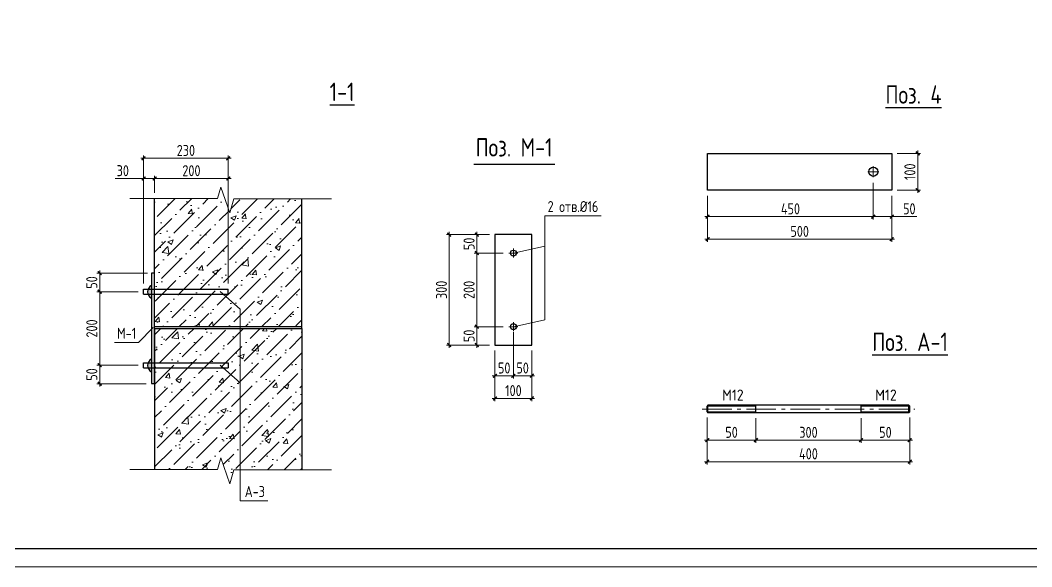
# Model space of a CAD drawing. Extents: x -965262 to 1142518, y -357520 to 71675.
# Drawn here: x 1074066 to 1101536, y -240088 to -225238 of the extents above; entities that cross this region are included whole.
import ezdxf

# ---------------------------------------------------------------- set-up
doc = ezdxf.new("R2010")
doc.units = 0
doc.header["$LTSCALE"] = 10
doc.linetypes.add('GOST2.303 6', pattern=[12, 8, -1.5, 1, -1.5])
doc.layers.get('0').update_dxf_attribs({"linetype": 'CONTINUOUS', "lineweight": 30})
doc.layers.get('Defpoints').update_dxf_attribs({"linetype": 'CONTINUOUS'})
doc.styles.add('GOST 2.304', font='isocpeur.ttf', dxfattribs={"width": 0.75, "height": 250})
doc.styles.add('GOST-2.304_Type-B', font='isocpeur.ttf', dxfattribs={"width": 0.9})
doc.styles.add('ГОСТ 2м', font='isocpeur.ttf', dxfattribs={"width": 0.8, "height": 250})
doc.dimstyles.new('Копия(3) ГОСТ 2м', dxfattribs={"dimtxt": 250, "dimasz": 100, "dimexe": 75, "dimexo": 150, "dimgap": 62.5, "dimtad": 1, "dimdec": 0, "dimlfac": 0.1, "dimtxsty": 'ГОСТ 2м', "dimblk": 'ARCHTICK', "dimcen": 150, "dimdle": 75, "dimclrd": 256, "dimclre": 256, "dimclrt": 256, "dimadec": 0, "dimazin": 0, "dimtfac": 1, "dimtdec": 0, "dimtmove": 0, "dimatfit": 3, "dimldrblk": 'OBLIQUE', "dimfxl": 1, "dimlwd": 15, "dimlwe": 15, "dimarcsym": 0})
pattern_1 = [(45, (928320.27, -154182.9), (168.3798, 617.3926), [793.75, -158.75, 0, -158.75])]

# ---------------------------------------------------------------- blocks, each defined once
blk = doc.blocks.new('_ArchTick')
at = {"color": 0, "linetype": 'ByBlock', "lineweight": 0, "const_width": 0.4}
blk.add_lwpolyline([(-0.5, -0.5), (0.5, 0.5)], dxfattribs=at)
blk = doc.blocks.new('*D2497')
at = {"lineweight": 15, "transparency": 16777216}
for p, q in [((1086467, -234139), (1086467, -233489)), ((1087184, -233564), (1086392, -233564)), ((1086809, -234064), (1086392, -234064))]:
    blk.add_line(p, q, dxfattribs=at)
at = {"layer": 'Defpoints', "color": 0, "lineweight": 50, "transparency": 16777216}
for p in [(1086467, -233564), (1087334, -233564), (1086959, -234064)]:
    blk.add_point(p, dxfattribs=at)
at = {"lineweight": 15, "transparency": 16777216, "xscale": 100, "yscale": 100, "zscale": 100}
for p, rotation in [((1086467, -233564), 90), ((1086467, -234064), 270)]:
    blk.add_blockref('_ArchTick', p, dxfattribs=dict(at, rotation=rotation))
at = {"lineweight": 15, "transparency": 16777216, "insert": (1086255, -233814), "char_height": 250, "attachment_point": 5, "rotation": 90, "style": 'ГОСТ 2м'}
blk.add_mtext('{\\H1.2x;50}', dxfattribs=at)
blk = doc.blocks.new('_Oblique')
at = {"color": 0, "linetype": 'ByBlock', "lineweight": -2}
blk.add_line((-0.5, -0.5), (0.5, 0.5), dxfattribs=at)
blk = doc.blocks.new('*D2498')
at = {"lineweight": 15, "transparency": 16777216}
for p, q in [((1087184, -231564), (1086392, -231564)), ((1086467, -233639), (1086467, -231489)), ((1087184, -233564), (1086392, -233564))]:
    blk.add_line(p, q, dxfattribs=at)
at = {"layer": 'Defpoints', "color": 0, "lineweight": 50, "transparency": 16777216}
for p in [(1086467, -231564), (1087334, -231564), (1087334, -233564)]:
    blk.add_point(p, dxfattribs=at)
at = {"lineweight": 15, "transparency": 16777216, "xscale": 100, "yscale": 100, "zscale": 100}
for p, rotation in [((1086467, -231564), 90), ((1086467, -233564), 270)]:
    blk.add_blockref('_ArchTick', p, dxfattribs=dict(at, rotation=rotation))
at = {"lineweight": 15, "transparency": 16777216, "insert": (1086255, -232564), "char_height": 250, "attachment_point": 5, "rotation": 90, "style": 'ГОСТ 2м'}
blk.add_mtext('{\\H1.2x;200}', dxfattribs=at)
blk = doc.blocks.new('*D2499')
at = {"lineweight": 15, "transparency": 16777216}
for p, q in [((1086467, -231639), (1086467, -230989)), ((1086809, -231064), (1086392, -231064)), ((1087184, -231564), (1086392, -231564))]:
    blk.add_line(p, q, dxfattribs=at)
at = {"layer": 'Defpoints', "color": 0, "lineweight": 50, "transparency": 16777216}
for p in [(1086467, -231064), (1086959, -231064), (1087334, -231564)]:
    blk.add_point(p, dxfattribs=at)
at = {"lineweight": 15, "transparency": 16777216, "xscale": 100, "yscale": 100, "zscale": 100}
for p, rotation in [((1086467, -231064), 90), ((1086467, -231564), 270)]:
    blk.add_blockref('_ArchTick', p, dxfattribs=dict(at, rotation=rotation))
at = {"lineweight": 15, "transparency": 16777216, "insert": (1086255, -231314), "char_height": 250, "attachment_point": 5, "rotation": 90, "style": 'ГОСТ 2м'}
blk.add_mtext('{\\H1.2x;50}', dxfattribs=at)
blk = doc.blocks.new('*D2500')
at = {"lineweight": 15, "transparency": 16777216}
for p, q in [((1087459, -233714), (1087459, -234974)), ((1086959, -234214), (1086959, -234974)), ((1086884, -234899), (1087534, -234899))]:
    blk.add_line(p, q, dxfattribs=at)
at = {"layer": 'Defpoints', "color": 0, "lineweight": 50, "transparency": 16777216}
for p in [(1087459, -233564), (1086959, -234064), (1087459, -234899)]:
    blk.add_point(p, dxfattribs=at)
at = {"lineweight": 15, "transparency": 16777216, "xscale": 100, "yscale": 100, "zscale": 100, "rotation": 180}
blk.add_blockref('_ArchTick', (1086959, -234899), dxfattribs=at)
at = {"lineweight": 15, "transparency": 16777216, "xscale": 100, "yscale": 100, "zscale": 100}
blk.add_blockref('_ArchTick', (1087459, -234899), dxfattribs=at)
at = {"lineweight": 15, "transparency": 16777216, "insert": (1087209, -234687), "char_height": 250, "attachment_point": 5, "style": 'ГОСТ 2м'}
blk.add_mtext('{\\H1.2x;50}', dxfattribs=at)
blk = doc.blocks.new('*D2501')
at = {"lineweight": 15, "transparency": 16777216}
for p, q in [((1087459, -233714), (1087459, -234974)), ((1087959, -234214), (1087959, -234974)), ((1087384, -234899), (1088034, -234899))]:
    blk.add_line(p, q, dxfattribs=at)
at = {"layer": 'Defpoints', "color": 0, "lineweight": 50, "transparency": 16777216}
for p in [(1087459, -233564), (1087959, -234064), (1087959, -234899)]:
    blk.add_point(p, dxfattribs=at)
at = {"lineweight": 15, "transparency": 16777216, "xscale": 100, "yscale": 100, "zscale": 100, "rotation": 180}
blk.add_blockref('_ArchTick', (1087459, -234899), dxfattribs=at)
at = {"lineweight": 15, "transparency": 16777216, "xscale": 100, "yscale": 100, "zscale": 100}
blk.add_blockref('_ArchTick', (1087959, -234899), dxfattribs=at)
at = {"lineweight": 15, "transparency": 16777216, "insert": (1087709, -234687), "char_height": 250, "attachment_point": 5, "style": 'ГОСТ 2м'}
blk.add_mtext('{\\H1.2x;50}', dxfattribs=at)
blk = doc.blocks.new('*D2502')
at = {"lineweight": 15, "transparency": 16777216}
for p, q in [((1085716, -234139), (1085716, -230989)), ((1086809, -231064), (1085641, -231064)), ((1086809, -234064), (1085641, -234064))]:
    blk.add_line(p, q, dxfattribs=at)
at = {"layer": 'Defpoints', "color": 0, "lineweight": 50, "transparency": 16777216}
for p in [(1085716, -231064), (1086959, -231064), (1086959, -234064)]:
    blk.add_point(p, dxfattribs=at)
at = {"lineweight": 15, "transparency": 16777216, "xscale": 100, "yscale": 100, "zscale": 100}
for p, rotation in [((1085716, -231064), 90), ((1085716, -234064), 270)]:
    blk.add_blockref('_ArchTick', p, dxfattribs=dict(at, rotation=rotation))
at = {"lineweight": 15, "transparency": 16777216, "insert": (1085504, -232564), "char_height": 250, "attachment_point": 5, "rotation": 90, "style": 'ГОСТ 2м'}
blk.add_mtext('{\\H1.2x;300}', dxfattribs=at)
blk = doc.blocks.new('*D2503')
at = {"lineweight": 15, "transparency": 16777216}
for p, q in [((1086959, -234214), (1086959, -235588)), ((1087959, -234214), (1087959, -235588)), ((1086884, -235513), (1088034, -235513))]:
    blk.add_line(p, q, dxfattribs=at)
at = {"layer": 'Defpoints', "color": 0, "lineweight": 50, "transparency": 16777216}
for p in [(1086959, -234064), (1087959, -234064), (1087959, -235513)]:
    blk.add_point(p, dxfattribs=at)
at = {"lineweight": 15, "transparency": 16777216, "xscale": 100, "yscale": 100, "zscale": 100, "rotation": 180}
blk.add_blockref('_ArchTick', (1086959, -235513), dxfattribs=at)
at = {"lineweight": 15, "transparency": 16777216, "xscale": 100, "yscale": 100, "zscale": 100}
blk.add_blockref('_ArchTick', (1087959, -235513), dxfattribs=at)
at = {"lineweight": 15, "transparency": 16777216, "insert": (1087459, -235301), "char_height": 250, "attachment_point": 5, "style": 'ГОСТ 2м'}
blk.add_mtext('{\\H1.2x;100}', dxfattribs=at)
blk = doc.blocks.new('*D2476')
at = {"lineweight": 15, "transparency": 16777216}
for p, q in [((1097233, -229655), (1097233, -230650)), ((1092733, -230005), (1092733, -230650)), ((1092658, -230575), (1097308, -230575))]:
    blk.add_line(p, q, dxfattribs=at)
at = {"layer": 'Defpoints', "color": 0, "lineweight": 50, "transparency": 16777216}
for p in [(1097233, -229505), (1092733, -229855), (1097233, -230575)]:
    blk.add_point(p, dxfattribs=at)
at = {"lineweight": 15, "transparency": 16777216, "xscale": 100, "yscale": 100, "zscale": 100, "rotation": 180}
blk.add_blockref('_ArchTick', (1092733, -230575), dxfattribs=at)
at = {"lineweight": 15, "transparency": 16777216, "xscale": 100, "yscale": 100, "zscale": 100}
blk.add_blockref('_ArchTick', (1097233, -230575), dxfattribs=at)
at = {"lineweight": 15, "transparency": 16777216, "insert": (1094983, -230362), "char_height": 250, "attachment_point": 5, "style": 'ГОСТ 2м'}
blk.add_mtext('{\\H1.2x;450}', dxfattribs=at)
blk = doc.blocks.new('*D2477')
at = {"lineweight": 15, "transparency": 16777216}
for p, q in [((1097233, -229655), (1097233, -230650)), ((1097733, -230005), (1097733, -230650)), ((1097158, -230575), (1097733, -230575)), ((1097733, -230575), (1098416, -230575))]:
    blk.add_line(p, q, dxfattribs=at)
at = {"layer": 'Defpoints', "color": 0, "lineweight": 50, "transparency": 16777216}
for p in [(1097233, -229505), (1097733, -229855), (1097733, -230575)]:
    blk.add_point(p, dxfattribs=at)
at = {"lineweight": 15, "transparency": 16777216, "xscale": 100, "yscale": 100, "zscale": 100, "rotation": 180}
blk.add_blockref('_ArchTick', (1097233, -230575), dxfattribs=at)
at = {"lineweight": 15, "transparency": 16777216, "xscale": 100, "yscale": 100, "zscale": 100}
blk.add_blockref('_ArchTick', (1097733, -230575), dxfattribs=at)
at = {"lineweight": 15, "transparency": 16777216, "insert": (1098210, -230362), "char_height": 250, "attachment_point": 5, "style": 'ГОСТ 2м'}
blk.add_mtext('{\\H1.2x;50}', dxfattribs=at)
blk = doc.blocks.new('*D2478')
at = {"lineweight": 15, "transparency": 16777216}
for p, q in [((1092733, -230005), (1092733, -231262)), ((1097733, -230005), (1097733, -231262)), ((1092658, -231187), (1097808, -231187))]:
    blk.add_line(p, q, dxfattribs=at)
at = {"layer": 'Defpoints', "color": 0, "lineweight": 50, "transparency": 16777216}
for p in [(1092733, -229855), (1097733, -229855), (1097733, -231187)]:
    blk.add_point(p, dxfattribs=at)
at = {"lineweight": 15, "transparency": 16777216, "xscale": 100, "yscale": 100, "zscale": 100, "rotation": 180}
blk.add_blockref('_ArchTick', (1092733, -231187), dxfattribs=at)
at = {"lineweight": 15, "transparency": 16777216, "xscale": 100, "yscale": 100, "zscale": 100}
blk.add_blockref('_ArchTick', (1097733, -231187), dxfattribs=at)
at = {"lineweight": 15, "transparency": 16777216, "insert": (1095233, -230975), "char_height": 250, "attachment_point": 5, "style": 'ГОСТ 2м'}
blk.add_mtext('{\\H1.2x;500}', dxfattribs=at)
blk = doc.blocks.new('*D2479')
at = {"lineweight": 15, "transparency": 16777216}
for p, q in [((1092723, -236031), (1092723, -236722)), ((1094043, -236051), (1094043, -236722)), ((1092648, -236647), (1094118, -236647))]:
    blk.add_line(p, q, dxfattribs=at)
at = {"layer": 'Defpoints', "color": 0, "lineweight": 50, "transparency": 16777216}
for p in [(1092723, -235881), (1094043, -235901), (1094043, -236647)]:
    blk.add_point(p, dxfattribs=at)
at = {"lineweight": 15, "transparency": 16777216, "xscale": 100, "yscale": 100, "zscale": 100, "rotation": 180}
blk.add_blockref('_ArchTick', (1092723, -236647), dxfattribs=at)
at = {"lineweight": 15, "transparency": 16777216, "xscale": 100, "yscale": 100, "zscale": 100}
blk.add_blockref('_ArchTick', (1094043, -236647), dxfattribs=at)
at = {"lineweight": 15, "transparency": 16777216, "insert": (1093383, -236435), "char_height": 250, "attachment_point": 5, "style": 'ГОСТ 2м'}
blk.add_mtext('{\\H1.2x;50}', dxfattribs=at)
blk = doc.blocks.new('*D2480')
at = {"lineweight": 15, "transparency": 16777216}
for p, q in [((1096902, -236051), (1096902, -236722)), ((1098222, -236031), (1098222, -236722)), ((1096827, -236647), (1098297, -236647))]:
    blk.add_line(p, q, dxfattribs=at)
at = {"layer": 'Defpoints', "color": 0, "lineweight": 50, "transparency": 16777216}
for p in [(1096902, -235901), (1098222, -235881), (1098222, -236647)]:
    blk.add_point(p, dxfattribs=at)
at = {"lineweight": 15, "transparency": 16777216, "xscale": 100, "yscale": 100, "zscale": 100, "rotation": 180}
blk.add_blockref('_ArchTick', (1096902, -236647), dxfattribs=at)
at = {"lineweight": 15, "transparency": 16777216, "xscale": 100, "yscale": 100, "zscale": 100}
blk.add_blockref('_ArchTick', (1098222, -236647), dxfattribs=at)
at = {"lineweight": 15, "transparency": 16777216, "insert": (1097562, -236435), "char_height": 250, "attachment_point": 5, "style": 'ГОСТ 2м'}
blk.add_mtext('{\\H1.2x;50}', dxfattribs=at)
blk = doc.blocks.new('*D2465')
at = {"lineweight": 15, "transparency": 16777216}
for p, q in [((1098439, -229930), (1098439, -228780)), ((1097883, -228855), (1098514, -228855)), ((1097883, -229855), (1098514, -229855))]:
    blk.add_line(p, q, dxfattribs=at)
at = {"layer": 'Defpoints', "color": 0, "lineweight": 50, "transparency": 16777216}
for p in [(1097733, -228855), (1098439, -228855), (1097733, -229855)]:
    blk.add_point(p, dxfattribs=at)
at = {"lineweight": 15, "transparency": 16777216, "xscale": 100, "yscale": 100, "zscale": 100}
for p, rotation in [((1098439, -228855), 90), ((1098439, -229855), 270)]:
    blk.add_blockref('_ArchTick', p, dxfattribs=dict(at, rotation=rotation))
at = {"lineweight": 15, "transparency": 16777216, "insert": (1098227, -229355), "char_height": 250, "attachment_point": 5, "rotation": 90, "style": 'ГОСТ 2м'}
blk.add_mtext('{\\H1.2x;100}', dxfattribs=at)
blk = doc.blocks.new('*D2461')
at = {"lineweight": 15, "transparency": 16777216}
for p, q in [((1094043, -236051), (1094043, -236722)), ((1096902, -236051), (1096902, -236722)), ((1093968, -236647), (1096977, -236647))]:
    blk.add_line(p, q, dxfattribs=at)
at = {"layer": 'Defpoints', "color": 0, "lineweight": 50, "transparency": 16777216}
for p in [(1094043, -235901, 2188), (1096902, -235901, 2188), (1096902, -236647)]:
    blk.add_point(p, dxfattribs=at)
at = {"lineweight": 15, "transparency": 16777216, "xscale": 100, "yscale": 100, "zscale": 100, "rotation": 180}
blk.add_blockref('_ArchTick', (1094043, -236647), dxfattribs=at)
at = {"lineweight": 15, "transparency": 16777216, "xscale": 100, "yscale": 100, "zscale": 100}
blk.add_blockref('_ArchTick', (1096902, -236647), dxfattribs=at)
at = {"lineweight": 15, "transparency": 16777216, "insert": (1095472, -236435), "char_height": 250, "attachment_point": 5, "style": 'ГОСТ 2м'}
blk.add_mtext('{\\H1.2x;300}', dxfattribs=at)
blk = doc.blocks.new('*D2462')
at = {"lineweight": 15, "transparency": 16777216}
for p, q in [((1092723, -236031), (1092723, -237307)), ((1098222, -236031), (1098222, -237307)), ((1092648, -237232), (1098297, -237232))]:
    blk.add_line(p, q, dxfattribs=at)
at = {"layer": 'Defpoints', "color": 0, "lineweight": 50, "transparency": 16777216}
for p in [(1092723, -235881), (1098222, -235881, 2188), (1098222, -237232)]:
    blk.add_point(p, dxfattribs=at)
at = {"lineweight": 15, "transparency": 16777216, "xscale": 100, "yscale": 100, "zscale": 100, "rotation": 180}
blk.add_blockref('_ArchTick', (1092723, -237232), dxfattribs=at)
at = {"lineweight": 15, "transparency": 16777216, "xscale": 100, "yscale": 100, "zscale": 100}
blk.add_blockref('_ArchTick', (1098222, -237232), dxfattribs=at)
at = {"lineweight": 15, "transparency": 16777216, "insert": (1095472, -237019), "char_height": 250, "attachment_point": 5, "style": 'ГОСТ 2м'}
blk.add_mtext('{\\H1.2x;400}', dxfattribs=at)
blk = doc.blocks.new('*D2430')
at = {"lineweight": 15, "transparency": 16777216}
for p, q in [((1077415, -229538), (1076644, -229538)), ((1077715, -229538), (1077340, -229538)), ((1077415, -232393), (1077415, -229463)), ((1077715, -229931), (1077715, -229463))]:
    blk.add_line(p, q, dxfattribs=at)
at = {"layer": 'Defpoints', "color": 0, "lineweight": 50, "transparency": 16777216}
for p in [(1077715, -229538), (1077715, -230081), (1077415, -232543)]:
    blk.add_point(p, dxfattribs=at)
at = {"lineweight": 15, "transparency": 16777216, "xscale": 100, "yscale": 100, "zscale": 100, "rotation": 180}
blk.add_blockref('_ArchTick', (1077415, -229538), dxfattribs=at)
at = {"lineweight": 15, "transparency": 16777216, "xscale": 100, "yscale": 100, "zscale": 100}
blk.add_blockref('_ArchTick', (1077715, -229538), dxfattribs=at)
at = {"lineweight": 15, "transparency": 16777216, "insert": (1076851, -229326), "char_height": 250, "attachment_point": 5, "style": 'ГОСТ 2м'}
blk.add_mtext('{\\H1.2x;30}', dxfattribs=at)
blk = doc.blocks.new('*D2431')
at = {"lineweight": 15, "transparency": 16777216}
for p, q in [((1077640, -229538), (1079790, -229538)), ((1077715, -229931), (1077715, -229463)), ((1079715, -232393), (1079715, -229463))]:
    blk.add_line(p, q, dxfattribs=at)
at = {"layer": 'Defpoints', "color": 0, "lineweight": 50, "transparency": 16777216}
for p in [(1079715, -229538), (1077715, -230081), (1079715, -232543)]:
    blk.add_point(p, dxfattribs=at)
at = {"lineweight": 15, "transparency": 16777216, "xscale": 100, "yscale": 100, "zscale": 100, "rotation": 180}
blk.add_blockref('_ArchTick', (1077715, -229538), dxfattribs=at)
at = {"lineweight": 15, "transparency": 16777216, "xscale": 100, "yscale": 100, "zscale": 100}
blk.add_blockref('_ArchTick', (1079715, -229538), dxfattribs=at)
at = {"lineweight": 15, "transparency": 16777216, "insert": (1078715, -229326), "char_height": 250, "attachment_point": 5, "style": 'ГОСТ 2м'}
blk.add_mtext('{\\H1.2x;200}', dxfattribs=at)
blk = doc.blocks.new('*D2432')
at = {"lineweight": 15, "transparency": 16777216}
for p, q in [((1076223, -235188), (1076223, -234538)), ((1077265, -234613), (1076148, -234613)), ((1077485, -235113), (1076148, -235113))]:
    blk.add_line(p, q, dxfattribs=at)
at = {"layer": 'Defpoints', "color": 0, "lineweight": 50, "transparency": 16777216}
for p in [(1076223, -234613), (1077415, -234613), (1077635, -235113)]:
    blk.add_point(p, dxfattribs=at)
at = {"lineweight": 15, "transparency": 16777216, "xscale": 100, "yscale": 100, "zscale": 100}
for p, rotation in [((1076223, -234613), 90), ((1076223, -235113), 270)]:
    blk.add_blockref('_ArchTick', p, dxfattribs=dict(at, rotation=rotation))
at = {"lineweight": 15, "transparency": 16777216, "insert": (1076010, -234863), "char_height": 250, "attachment_point": 5, "rotation": 90, "style": 'ГОСТ 2м'}
blk.add_mtext('{\\H1.2x;50}', dxfattribs=at)
blk = doc.blocks.new('*D2433')
at = {"lineweight": 15, "transparency": 16777216}
for p, q in [((1077265, -232613), (1076148, -232613)), ((1076223, -234688), (1076223, -232538)), ((1077265, -234613), (1076148, -234613))]:
    blk.add_line(p, q, dxfattribs=at)
at = {"layer": 'Defpoints', "color": 0, "lineweight": 50, "transparency": 16777216}
for p in [(1076223, -232613), (1077415, -232613), (1077415, -234613)]:
    blk.add_point(p, dxfattribs=at)
at = {"lineweight": 15, "transparency": 16777216, "xscale": 100, "yscale": 100, "zscale": 100}
for p, rotation in [((1076223, -232613), 90), ((1076223, -234613), 270)]:
    blk.add_blockref('_ArchTick', p, dxfattribs=dict(at, rotation=rotation))
at = {"lineweight": 15, "transparency": 16777216, "insert": (1076010, -233613), "char_height": 250, "attachment_point": 5, "rotation": 90, "style": 'ГОСТ 2м'}
blk.add_mtext('{\\H1.2x;200}', dxfattribs=at)
blk = doc.blocks.new('*D2434')
at = {"lineweight": 15, "transparency": 16777216}
for p, q in [((1077525, -232113), (1076148, -232113)), ((1076223, -232688), (1076223, -232038)), ((1077265, -232613), (1076148, -232613))]:
    blk.add_line(p, q, dxfattribs=at)
at = {"layer": 'Defpoints', "color": 0, "lineweight": 50, "transparency": 16777216}
for p in [(1076223, -232113), (1077675, -232113), (1077415, -232613)]:
    blk.add_point(p, dxfattribs=at)
at = {"lineweight": 15, "transparency": 16777216, "xscale": 100, "yscale": 100, "zscale": 100}
for p, rotation in [((1076223, -232113), 90), ((1076223, -232613), 270)]:
    blk.add_blockref('_ArchTick', p, dxfattribs=dict(at, rotation=rotation))
at = {"lineweight": 15, "transparency": 16777216, "insert": (1076010, -232363), "char_height": 250, "attachment_point": 5, "rotation": 90, "style": 'ГОСТ 2м'}
blk.add_mtext('{\\H1.2x;50}', dxfattribs=at)
blk = doc.blocks.new('*D2509')
at = {"lineweight": 15, "transparency": 16777216}
for p, q in [((1077340, -228989), (1079790, -228989)), ((1077415, -232393), (1077415, -228914)), ((1079715, -232393), (1079715, -228914))]:
    blk.add_line(p, q, dxfattribs=at)
at = {"layer": 'Defpoints', "color": 0, "lineweight": 50, "transparency": 16777216}
for p in [(1079715, -228989), (1077415, -232543), (1079715, -232543)]:
    blk.add_point(p, dxfattribs=at)
at = {"lineweight": 15, "transparency": 16777216, "xscale": 100, "yscale": 100, "zscale": 100, "rotation": 180}
blk.add_blockref('_ArchTick', (1077415, -228989), dxfattribs=at)
at = {"lineweight": 15, "transparency": 16777216, "xscale": 100, "yscale": 100, "zscale": 100}
blk.add_blockref('_ArchTick', (1079715, -228989), dxfattribs=at)
at = {"lineweight": 15, "transparency": 16777216, "insert": (1078565, -228776), "char_height": 250, "attachment_point": 5, "style": 'ГОСТ 2м'}
blk.add_mtext('{\\H1.2x;230}', dxfattribs=at)

msp = doc.modelspace()

# ---------------------------------------------------------------- hatches: boundary and pattern name
at = {"lineweight": 15}
h = msp.add_hatch(dxfattribs=at)
h.set_pattern_fill('ANSI36', color=256, scale=100, style=0)
h.set_pattern_definition(pattern_1)
h.paths.add_polyline_path([(1081715, -230092.5), (1079866.3, -230092.5), (1079757.6, -230470.3), (1079514.3, -229771.6), (1079420.8, -230081.2), (1077715, -230081.2), (1077715, -232542.6), (1079715, -232542.6), (1079715, -232682.6), (1077715, -232682.6), (1077715, -233562.6), (1081715, -233562.6)])
h.paths.add_polyline_path([(1079715, -232542.6), (1077715, -232542.6), (1077715, -232682.6), (1079715, -232682.6)], flags=17)
h = msp.add_hatch(dxfattribs=at)
h.set_pattern_fill('AR-CONC', color=256, scale=8, style=0)
h.set_pattern_definition([(50, (928320.3, -154182.9), (1457.477, -127.513), [152.4, -1676.4]), (355, (928320.3, -154182.9), (-281.943, 1528.453), [121.92, -1341.12]), (100.451, (928441.7, -154193.5), (1175.54, 1400.934), [129.52, -1424.72]), (46.1842, (928320.3, -153776.5), (2168.632, -336.339), [228.6, -2514.6]), (96.6356, (928501, -153804.5), (1899.234, 1979.404), [194.28, -2137.08]), (351.184, (928320.3, -153776.5), (1899.237, 1979.4), [182.88, -2011.68]), (21, (928523.5, -153878.1), (1212.919, -818.124), [152.4, -1676.4]), (326, (928523.5, -153878.1), (494.416, 1473.504), [121.92, -1341.12]), (71.4514, (928624.5, -153946.3), (1707.332, 655.383), [129.52, -1424.72]), (37.5, (928320.27, -154182.9), (24.7088, 676.4403), [0, -1324.864, 0, -1361.44, 0, -1346.2]), (7.5, (928320.3, -154182.9), (534.5573, 801.4446), [0, -776.224, 0, -1294.384, 0, -513.08]), (327.5, (927867.13, -154182.9), (1084.7248, -45.83), [0, -508, 0, -1584.96, 0, -2103.12]), (317.5, (927663.9, -154182.9), (1185.0335, 203.412), [0, -660.4, 0, -1052.576, 0, -1493.52])])
h.paths.add_polyline_path([(1081715, -230092.5), (1079866.3, -230092.5), (1079757.6, -230470.3), (1079514.3, -229771.6), (1079420.8, -230081.2), (1077715, -230081.2), (1077715, -232542.6), (1079715, -232542.6), (1079715, -232682.6), (1077715, -232682.6), (1077715, -233562.6), (1081715, -233562.6)])
h.paths.add_polyline_path([(1081715, -233612.6), (1077715, -233612.6), (1077715, -234542.6), (1079715, -234542.6), (1079715, -234682.6), (1077715, -234682.6), (1077715, -237441.5), (1079420.8, -237441.5), (1079514.3, -237132), (1079757.6, -237830.7), (1079866.3, -237452.9), (1081715, -237452.9)])
h = msp.add_hatch(color=256)
h.paths.add_polyline_path([(1077635, -232442, 0.1835171), (1077539.5, -232542.6), (1077635, -232542.6)])
h.paths.add_polyline_path([(1077635, -232542.6), (1077539.5, -232542.6, 0.1853322), (1077535.3, -232682.6), (1077635, -232682.6)])
h.paths.add_polyline_path([(1077635, -232682.6), (1077535.3, -232682.6, 0.198893), (1077635, -232794.1)])
h = msp.add_hatch(dxfattribs=at)
h.set_pattern_fill('ANSI36', color=256, scale=100, style=0)
h.set_pattern_definition(pattern_1)
h.paths.add_polyline_path([(1081715, -233612.6), (1077715, -233612.6), (1077715, -234542.6), (1079715, -234542.6), (1079715, -234682.6), (1077715, -234682.6), (1077715, -237441.5), (1079420.8, -237441.5), (1079514.3, -237132), (1079757.6, -237830.7), (1079866.3, -237452.9), (1081715, -237452.9)])
h.paths.add_polyline_path([(1079715, -234542.6), (1077715, -234542.6), (1077715, -234682.6), (1079715, -234682.6)], flags=17)
h = msp.add_hatch(color=256)
h.paths.add_polyline_path([(1077635, -234442, 0.1835171), (1077539.5, -234542.6), (1077635, -234542.6)])
h.paths.add_polyline_path([(1077635, -234542.6), (1077539.5, -234542.6, 0.1853322), (1077535.3, -234682.6), (1077635, -234682.6)])
h.paths.add_polyline_path([(1077635, -234682.6), (1077535.3, -234682.6, 0.198893), (1077635, -234794.1)])

# ---------------------------------------------------------------- linework, layer by layer
at = {"color": 5, "lineweight": 15}
for p, q in [((1079420.8, -230081.2, 9801.8), (1079514.3, -229771.6, 9801.8)), ((1079514.3, -229771.6, 9801.8), (1079757.6, -230470.3, 9801.8)), ((1077044.8, -230081.2, 9801.8), (1079420.8, -230081.2, 9801.8)), ((1079757.6, -230470.3, 9801.8), (1079866.3, -230092.5, 9801.8)), ((1079866.3, -230092.5, 9801.8), (1082522.8, -230092.5, 9801.8)), ((1079420.8, -237441.5, 9801.8), (1079514.3, -237132, 9801.8)), ((1079514.3, -237132, 9801.8), (1079757.6, -237830.7, 9801.8)), ((1077044.8, -237441.5, 9801.8), (1079420.8, -237441.5, 9801.8)), ((1079757.6, -237830.7, 9801.8), (1079866.3, -237452.9, 9801.8)), ((1079866.3, -237452.9, 9801.8), (1082522.8, -237452.9, 9801.8))]:
    msp.add_line(p, q, dxfattribs=at)
at = {"lineweight": 15}
for p, q in [((1088312.3, -233378.7, 9801.8), (1088312.3, -230550.8, 9801.8)), ((1089843.5, -230550.8, 9801.8), (1088312.3, -230550.8, 9801.8)), ((1087458.5, -231564.2, 9801.8), (1088312.3, -231378.7, 9801.8)), ((1079494.2, -232612.6, 9801.8), (1080041.8, -233086.7, 9801.8)), ((1080041.8, -238293.5, 9801.8), (1080041.8, -233086.7, 9801.8)), ((1087458.5, -233564.2, 9801.8), (1088312.3, -233378.7, 9801.8)), ((1077674.5, -233589.4, 9801.8), (1077273.1, -233994.6, 9801.8)), ((1077273.1, -233994.6, 9801.8), (1076622.4, -233994.6, 9801.8)), ((1079494.2, -234612.6, 9801.8), (1080041.8, -235086.7, 9801.8)), ((1080041.8, -238293.5, 9801.8), (1080790.5, -238293.5, 9801.8))]:
    msp.add_line(p, q, dxfattribs=at)
at = {"linetype": 'GOST2.303 6', "lineweight": 9, "ltscale": 10}
msp.add_line((1092586.5, -235801.3, 9801.8), (1098360.4, -235801.3, 9801.8), dxfattribs=at)
at = {"color": 1, "lineweight": 30}
for p, q in [((1092743.2, -235701.3, 9801.8), (1092723.2, -235721.3, 9801.8)), ((1092723.2, -235881.3, 9801.8), (1092723.2, -235721.3, 9801.8)), ((1092723.2, -235881.3, 9801.8), (1092743.2, -235901.3, 9801.8)), ((1098201.7, -235701.3, 9801.8), (1092743.2, -235701.3, 9801.8)), ((1092743.2, -235901.3, 9801.8), (1092743.2, -235701.3, 9801.8)), ((1098201.7, -235901.3, 9801.8), (1092743.2, -235901.3, 9801.8)), ((1094043.2, -235901.3, 9801.8), (1094043.2, -235701.3, 9801.8)), ((1094043.2, -235901.3, 9801.8), (1094043.2, -235701.3, 9801.8)), ((1096901.7, -235901.3, 9801.8), (1096901.7, -235701.3, 9801.8)), ((1098201.7, -235701.3, 9801.8), (1098221.7, -235721.3, 9801.8)), ((1098201.7, -235901.3, 9801.8), (1098201.7, -235701.3, 9801.8)), ((1098221.7, -235881.3, 9801.8), (1098201.7, -235901.3, 9801.8)), ((1098221.7, -235881.3, 9801.8), (1098221.7, -235721.3, 9801.8))]:
    msp.add_line(p, q, dxfattribs=at)
at = {"color": 1, "lineweight": 15}
for p, q in [((1094043.2, -235721.3, 9801.8), (1092723.2, -235721.3, 9801.8)), ((1094043.2, -235881.3, 9801.8), (1092723.2, -235881.3, 9801.8)), ((1098221.7, -235721.3, 9801.8), (1096901.7, -235721.3, 9801.8)), ((1098221.7, -235881.3, 9801.8), (1096901.7, -235881.3, 9801.8))]:
    msp.add_line(p, q, dxfattribs=at)
at = {"lineweight": 15, "elevation": 9801.8}
msp.add_lwpolyline([(1058417.6, -240087.8), (1142517.6, -240087.8), (1142517.6, -180687.8), (1058417.6, -180687.8)], close=True, dxfattribs=at)
msp.add_lwpolyline([(1058417.6, -240087.8), (1142517.6, -240087.8), (1142517.6, -180687.8), (1058417.6, -180687.8)], close=True, dxfattribs=at)
at = {"elevation": 9801.8}
msp.add_lwpolyline([(1060417.6, -239587.8), (1142017.6, -239587.8), (1142017.6, -181187.8), (1060417.6, -181187.8)], close=True, dxfattribs=at)
msp.add_lwpolyline([(1060417.6, -239587.8), (1142017.6, -239587.8), (1142017.6, -181187.8), (1060417.6, -181187.8)], close=True, dxfattribs=at)
at = {"color": 1, "elevation": 9801.8}
for points in [[(1097733.2, -229854.7), (1092733.2, -229854.7), (1092733.2, -228854.7), (1097733.2, -228854.7)], [(1086958.5, -231064.2), (1086958.5, -234064.2), (1087958.5, -234064.2), (1087958.5, -231064.2)], [(1077635, -232112.6), (1077635, -235112.6), (1077715, -235112.6), (1077715, -232112.6)]]:
    msp.add_lwpolyline(points, close=True, dxfattribs=at)
at = {"elevation": 9801.8}
msp.add_lwpolyline([(1086382.8, -229144.6), (1088581.6, -229144.6)], dxfattribs=at)
at = {"lineweight": 15, "elevation": 9801.8}
for points in [[(1097383.2, -229354.7), (1097083.2, -229354.7)], [(1097233.2, -229204.7), (1097233.2, -229504.7)], [(1087583.5, -231564.2), (1087333.5, -231564.2)], [(1087458.5, -231439.2), (1087458.5, -231689.2)], [(1087458.5, -233689.2), (1087458.5, -233439.2)], [(1087583.5, -233564.2), (1087333.5, -233564.2)]]:
    msp.add_lwpolyline(points, dxfattribs=at)
at = {"lineweight": 30, "elevation": 9801.8}
for points in [[(1077715, -233612.6), (1077715, -230081.2)], [(1081715, -233612.6), (1081715, -230092.5)], [(1077715, -233562.6), (1081715, -233562.6)], [(1077715, -233612.6), (1077715, -237441.5)], [(1077715, -233612.6), (1081715, -233612.6)], [(1081715, -233612.6), (1081715, -237452.9)]]:
    msp.add_lwpolyline(points, dxfattribs=at)
at = {"color": 1, "elevation": 9801.8}
for points in [[(1077415, -232542.6), (1077635, -232542.6)], [(1077415, -232682.6), (1077415, -232542.6)], [(1077415, -232682.6), (1077635, -232682.6)], [(1077415, -234542.6), (1077635, -234542.6)], [(1077415, -234682.6), (1077415, -234542.6)], [(1077415, -234682.6), (1077635, -234682.6)]]:
    msp.add_lwpolyline(points, dxfattribs=at)
at = {"color": 1, "ltscale": 0.3, "elevation": 9801.8}
for points in [[(1077635, -232542.6), (1079715, -232542.6)], [(1079715, -232682.6), (1079715, -232542.6)], [(1077635, -232682.6), (1079715, -232682.6)], [(1077635, -234542.6), (1079715, -234542.6)], [(1079715, -234542.6), (1079715, -234682.6)], [(1077635, -234682.6), (1079715, -234682.6)]]:
    msp.add_lwpolyline(points, dxfattribs=at)
at = {"color": 1}
for centre, radius in [((1097233.2, -229354.7, 9801.8), 125), ((1087458.5, -231564.2, 9801.8), 80), ((1087458.5, -233564.2, 9801.8), 80)]:
    msp.add_circle(centre, radius, dxfattribs=at)
for centre in [(1077719.8, -232618, 9801.8), (1077719.8, -234618, 9801.8)]:
    msp.add_arc(centre, 195.4, 115.7048, 244.2952)

# ---------------------------------------------------------------- texts
at = {"style": 'GOST 2.304', "width": 0.8}
msp.add_text('Поз. М-1', height=500, dxfattribs=at).set_placement((1086432.8, -228942.3, 9801.8))
at = {"lineweight": 15}
for s, style, width, p in [('2 отв.%%C16', 'GOST 2.304', 0.8, (1088387.1, -230450.8, 9801.8)), ('М-1', 'GOST 2.304', 0.8, (1076694.7, -233894.6, 9801.8)), ('M12', 'GOST-2.304_Type-B', 0.9, (1093128.4, -235571.8, 9801.8)), ('M12', 'GOST-2.304_Type-B', 0.9, (1097285.5, -235571.8, 9801.8)), ('А-3', 'GOST 2.304', 0.8, (1080163.1, -238193.5, 9801.8))]:
    msp.add_text(s, height=300, dxfattribs=dict(at, style=style, width=width)).set_placement(p)
at = {"char_height": 500, "width": 7557.243, "attachment_point": 3, "style": 'GOST 2.304'}
for s, insert in [('{\\W0.8;\\L1-1}', (1083142.1, -226934.4, 9801.8)), ('{\\W0.8;\\LПоз. 4}', (1099084.7, -227006.6, 9801.8)), ('{\\W0.8;\\LПоз. А-1}', (1099256.5, -233726, 9801.8))]:
    msp.add_mtext(s, dxfattribs=dict(at, insert=insert))

# ---------------------------------------------------------------- dimensions: what is measured, and where the dimension line sits
at = {"lineweight": 15}
for base, p1, p2, text, picture, middle in [((1079715, -228988.7, 9801.8), (1077415, -232542.6, 9801.8), (1079715, -232542.6, 9801.8), '{\\H1.2x;<>}', '*D2509', (1078565, -228776.2, 9801.8)), ((1079715, -229538.5, 9801.8), (1077715, -230081.2, 9801.8), (1079715, -232542.6, 9801.8), '{\\H1.2x;<>}', '*D2431', (1078715, -229326, 9801.8)), ((1097233.2, -230575, 9801.8), (1092733.2, -229854.7, 9801.8), (1097233.2, -229504.7, 9801.8), '{\\H1.2x;<>}', '*D2476', (1094983.2, -230362.5, 9801.8)), ((1097733.2, -231187.3, 9801.8), (1092733.2, -229854.7, 9801.8), (1097733.2, -229854.7, 9801.8), '{\\H1.2x;<>}', '*D2478', (1095233.2, -230974.8, 9801.8)), ((1087458.5, -234899.4, 9801.8), (1086958.5, -234064.2, 9801.8), (1087458.5, -233564.2, 9801.8), '{\\H1.2x;<>}', '*D2500', (1087208.5, -234686.9, 9801.8)), ((1087958.5, -234899.4, 9801.8), (1087458.5, -233564.2, 9801.8), (1087958.5, -234064.2, 9801.8), '{\\H1.2x;<>}', '*D2501', (1087708.5, -234686.9, 9801.8)), ((1087958.5, -235513.3, 9801.8), (1086958.5, -234064.2, 9801.8), (1087958.5, -234064.2, 9801.8), '{\\H1.2x;<>}', '*D2503', (1087458.5, -235300.8, 9801.8)), ((1094043.2, -236647.2, 9801.8), (1092723.2, -235881.3, 9801.8), (1094043.2, -235901.3, 9801.8), '{\\H1.2x;50}', '*D2479', (1093383.2, -236434.7, 9801.8)), ((1098221.7, -237231.6, 7613.7), (1092723.2, -235881.3, 7613.7), (1098221.7, -235881.3, 9801.8), '{\\H1.2x;400}', '*D2462', (1095472.5, -237019.1, 7613.7)), ((1096901.7, -236647.2, 7613.7), (1094043.2, -235901.3, 9801.8), (1096901.7, -235901.3, 9801.8), '{\\H1.2x;300}', '*D2461', (1095472.5, -236434.7, 7613.7)), ((1098221.7, -236647.2, 9801.8), (1096901.7, -235901.3, 9801.8), (1098221.7, -235881.3, 9801.8), '{\\H1.2x;50}', '*D2480', (1097561.7, -236434.7, 9801.8))]:
    dim = msp.add_linear_dim(base=base, p1=p1, p2=p2, text=text, dimstyle='Копия(3) ГОСТ 2м', dxfattribs=at)
    dim.commit()
    dim.dimension.update_dxf_attribs({"geometry": picture, "text_midpoint": middle})
for base, p1, p2, picture, middle in [((1098439.5, -228854.7, 9801.8), (1097733.2, -229854.7, 9801.8), (1097733.2, -228854.7, 9801.8), '*D2465', (1098227, -229354.7, 9801.8)), ((1085716.1, -231064.2, 9801.8), (1086958.5, -234064.2, 9801.8), (1086958.5, -231064.2, 9801.8), '*D2502', (1085503.6, -232564.2, 9801.8)), ((1086467.1, -231064.2, 9801.8), (1087333.5, -231564.2, 9801.8), (1086958.5, -231064.2, 9801.8), '*D2499', (1086254.6, -231314.2, 9801.8)), ((1086467.1, -231564.2, 9801.8), (1087333.5, -233564.2, 9801.8), (1087333.5, -231564.2, 9801.8), '*D2498', (1086254.6, -232564.2, 9801.8)), ((1076222.8, -232112.6, 9801.8), (1077415, -232612.6, 9801.8), (1077675, -232112.6, 9801.8), '*D2434', (1076010.3, -232362.6, 9801.8)), ((1076222.8, -232612.6, 9801.8), (1077415, -234612.6, 9801.8), (1077415, -232612.6, 9801.8), '*D2433', (1076010.3, -233612.6, 9801.8)), ((1086467.1, -233564.2, 9801.8), (1086958.5, -234064.2, 9801.8), (1087333.5, -233564.2, 9801.8), '*D2497', (1086254.6, -233814.2, 9801.8)), ((1076222.8, -234612.6, 9801.8), (1077635, -235112.6, 9801.8), (1077415, -234612.6, 9801.8), '*D2432', (1076010.3, -234862.6, 9801.8))]:
    dim = msp.add_linear_dim(base=base, p1=p1, p2=p2, angle=90, text='{\\H1.2x;<>}', dimstyle='Копия(3) ГОСТ 2м', dxfattribs=at)
    dim.commit()
    dim.dimension.update_dxf_attribs({"geometry": picture, "text_midpoint": middle})
for base, p1, p2, picture, middle in [((1077715, -229538.5, 9801.8), (1077415, -232542.6, 9801.8), (1077715, -230081.2, 9801.8), '*D2430', (1076850.5, -229538.5, 9801.8)), ((1097733.2, -230575, 9801.8), (1097233.2, -229504.7, 9801.8), (1097733.2, -229854.7, 9801.8), '*D2477', (1098209.9, -230575, 9801.8))]:
    dim = msp.add_linear_dim(base=base, p1=p1, p2=p2, text='{\\H1.2x;<>}', dimstyle='Копия(3) ГОСТ 2м', dxfattribs=at)
    dim.commit()
    dim.dimension.update_dxf_attribs({"geometry": picture, "text_midpoint": middle, "dimtype": 160})

doc.saveas('drawing.dxf')
